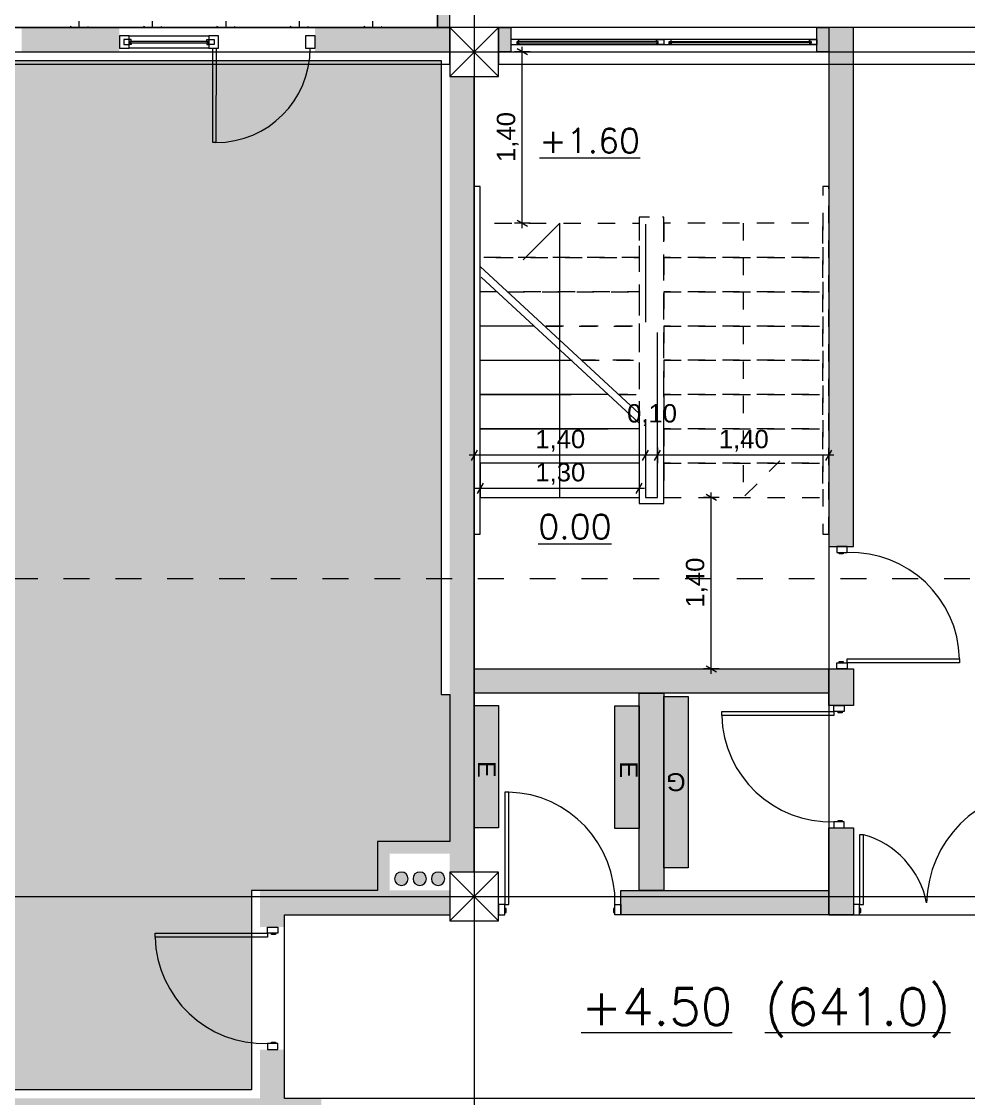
# Model space of a CAD drawing. Header units: metres. Extents: x 476297 to 476657, y 4620828 to 4621206.
# Drawn here: x 476414.76 to 476422.5, y 4621035.34 to 4621044.14 of the extents above; entities that cross this region are included whole.
import ezdxf

# ---------------------------------------------------------------- set-up
doc = ezdxf.new("R2010")
doc.units = ezdxf.units.M
doc.header["$MEASUREMENT"] = 0
doc.set_wipeout_variables(frame=1)
for name, pattern in [('AStair_dashed', [1.8, 0.8, -1]), ('Dashed', [0.423333, 0.211667, -0.211667]), ('Hidden Line', [0.3175, 0.211667, -0.105833]), ('Small Dashed', [0.282222, 0.141111, -0.141111]), ('Wipeout_Contour', [1, 0, -1])]:
    doc.linetypes.add(name, pattern=pattern)
for name, color, linetype in [('0_Pen_No__8', 7, 'Continuous'), ('2D Drafting - General_Pen_No__1', 7, 'Continuous'), ('2D Drafting - General_Pen_No__1_Pen_No__7', 7, 'Continuous'), ('2D Drafting - General_Pen_No__250_Pen_No__7', 7, 'Continuous'), ('2D Drafting - General_Pen_No__7', 7, 'Continuous'), ('2D Drafting - General_Pen_No__7_Pen_No__7', 7, 'Continuous'), ('a-iataki_Pen_No__1', 7, 'Continuous'), ('Doors_Pen_No__7', 7, 'Continuous'), ('Doors_Pen_No__7_Pen_No__7', 7, 'Continuous'), ('G-Anno-Nplt', 7, 'Continuous'), ('gegmebi_Pen_No__7', 7, 'Continuous'), ('kar-panjara_Pen_No__7_Pen_No__7', 7, 'Continuous'), ('New.', 7, 'Continuous'), ('New0_Pen_No__250', 7, 'Continuous'), ('New2D Drafting - General_Pen_No__250_Pen_No__7', 7, 'Continuous'), ('Newshenobebi', 7, 'Continuous'), ('shaxtebi da milebi_Pen_No__1_Pen_No__1', 7, 'Continuous'), ('shaxtebi da milebi_Pen_No__5_Pen_No__5', 7, 'Continuous'), ('zoma', 7, 'Continuous'), ('zoma_Pen_No__5', 7, 'Continuous')]:
    doc.layers.add(name, color=color, linetype=linetype)
doc.styles.add('GENERATED_STYLE_2', font='arial.ttf')
doc.dimstyles.new('GENERATED_STYLE__1', dxfattribs={"dimtxt": 0.2, "dimasz": 0.064421, "dimexe": 0.18, "dimexo": 0.003, "dimgap": 0.09, "dimtad": 1, "dimtih": 1, "dimtoh": 1, "dimzin": 0, "dimdsep": 46, "dimtxsty": 'GENERATED_STYLE_2', "dimblk": 'ARROWHEAD_2', "dimblk1": 'ARROWHEAD_2', "dimblk2": 'ARROWHEAD_2', "dimcen": 0.09, "dimclrd": 142, "dimclre": 142, "dimclrt": 142, "dimadec": 0, "dimazin": 0, "dimtfac": 1, "dimtdec": 4, "dimtmove": 0, "dimatfit": 3, "dimfxl": 1, "dimtolj": 1, "dimtzin": 0, "dimarcsym": 0})
doc.dimstyles.new('GENERATED_STYLE__7', dxfattribs={"dimtxt": 0.15, "dimasz": 0.064421, "dimexe": 0.18, "dimexo": 0.003, "dimgap": 0.09, "dimtad": 1, "dimzin": 0, "dimdsep": 46, "dimtxsty": 'GENERATED_STYLE_2', "dimblk": 'ARROWHEAD_2', "dimblk1": 'ARROWHEAD_2', "dimblk2": 'ARROWHEAD_2', "dimcen": 0.09, "dimclrd": 142, "dimclre": 142, "dimclrt": 142, "dimadec": 0, "dimazin": 0, "dimtfac": 1, "dimtdec": 4, "dimtmove": 0, "dimatfit": 3, "dimfxl": 1, "dimtolj": 1, "dimtzin": 0, "dimarcsym": 0})
doc.dimstyles.new('GENERATED_STYLE__8', dxfattribs={"dimtxt": 0.15, "dimasz": 0.064421, "dimexe": 0.18, "dimexo": 0.003, "dimgap": 0.09, "dimtad": 1, "dimtih": 1, "dimtoh": 1, "dimzin": 0, "dimdsep": 46, "dimtxsty": 'GENERATED_STYLE_2', "dimblk": 'ARROWHEAD_2', "dimblk1": 'ARROWHEAD_2', "dimblk2": 'ARROWHEAD_2', "dimcen": 0.09, "dimclrd": 142, "dimclre": 142, "dimclrt": 142, "dimadec": 0, "dimazin": 0, "dimtfac": 1, "dimtdec": 4, "dimtmove": 0, "dimatfit": 3, "dimfxl": 1, "dimtolj": 1, "dimtzin": 0, "dimarcsym": 0})
doc.dimstyles.new('GENERATED_STYLE__9', dxfattribs={"dimtxt": 0.5, "dimasz": 0.228, "dimexe": 0.18, "dimexo": 0.003, "dimgap": 0.09, "dimtad": 1, "dimzin": 0, "dimdsep": 46, "dimtxsty": 'GENERATED_STYLE_2', "dimblk": 'ARROWHEAD_2', "dimblk1": 'ARROWHEAD_2', "dimblk2": 'ARROWHEAD_2', "dimcen": 0.09, "dimclrd": 1, "dimclre": 1, "dimclrt": 1, "dimadec": 0, "dimazin": 0, "dimtfac": 1, "dimtdec": 4, "dimtmove": 0, "dimatfit": 3, "dimfxl": 1, "dimtolj": 1, "dimtzin": 0, "dimarcsym": 0})

# ---------------------------------------------------------------- blocks, each defined once
blk = doc.blocks.new('*D162', base_point=(476844.5271, 4621385.791))
at = {"layer": 'zoma', "color": 1, "linetype": 'Continuous', "lineweight": 0, "transparency": 16777216}
for p, q in [((476390.6558, 4621052.0777), (476390.6558, 4621052.2244)), ((476390.8058, 4621051.9911), (476390.5058, 4621052.1643)), ((476390.8808, 4621052.0777), (476390.4308, 4621052.0777)), ((476390.6557, 4621044.093), (476390.6558, 4621052.0777)), ((476390.5057, 4621044.1796), (476390.8057, 4621044.0064)), ((476390.8807, 4621044.093), (476390.4307, 4621044.093)), ((476390.6557, 4621043.9463), (476390.6557, 4621044.093))]:
    blk.add_line(p, q, dxfattribs=at)
at = {"layer": 'zoma', "color": 1, "lineweight": 0, "transparency": 16777216, "insert": (476390.5557, 4621047.2305), "char_height": 0.5, "attachment_point": 7, "rotation": 89.99949, "style": 'GENERATED_STYLE_2'}
blk.add_mtext('\\A1;{\\pql;\\fArial CYR|b0|i0|c204|p34;54.31}', dxfattribs=at)
blk = doc.blocks.new('ARROWHEAD_2')
at = {"color": 0, "linetype": 'Continuous', "lineweight": 0}
for p, q in [((-0.378, -0.655), (0.378, 0.655)), ((0, 0), (-1, 0))]:
    blk.add_line(p, q, dxfattribs=at)
blk = doc.blocks.new('*D197', base_point=(476844.5271, 4621385.791))
at = {"layer": 'zoma', "color": 142, "linetype": 'Continuous', "lineweight": 0, "transparency": 16777216}
for p, q in [((476411.7803, 4621061.9053), (476411.7313, 4621061.8205)), ((476411.7558, 4621061.7993), (476411.7558, 4621061.9265)), ((476411.7558, 4621061.8629), (476418.2558, 4621061.8629)), ((476418.2803, 4621061.9053), (476418.2313, 4621061.8205)), ((476418.2558, 4621061.7993), (476418.2558, 4621061.9265))]:
    blk.add_line(p, q, dxfattribs=at)
at = {"layer": 'zoma', "color": 142, "lineweight": 0, "transparency": 16777216, "char_height": 0.2, "attachment_point": 7, "style": 'GENERATED_STYLE_2'}
for s, insert in [('\\A1;{\\pql;\\fArial CYR|b0|i0|c204|p34;6,50}', (476414.7397, 4621061.9029)), ('\\A1;{\\pql;\\fArial CYR|b0|i0|c204|p34;0,40}', (476417.6992, 4621061.9029))]:
    blk.add_mtext(s, dxfattribs=dict(at, insert=insert))
blk = doc.blocks.new('*D198', base_point=(476844.5271, 4621385.791))
at = {"layer": 'zoma', "color": 142, "linetype": 'Continuous', "lineweight": 0, "transparency": 16777216}
for p, q in [((476418.2803, 4621061.9053), (476418.2313, 4621061.8205)), ((476418.2558, 4621061.7993), (476418.2558, 4621061.9265)), ((476418.2558, 4621061.8629), (476418.6558, 4621061.8629)), ((476418.6803, 4621061.9053), (476418.6313, 4621061.8205)), ((476418.6558, 4621061.7993), (476418.6558, 4621061.9265))]:
    blk.add_line(p, q, dxfattribs=at)
blk = doc.blocks.new('*D199', base_point=(476844.5271, 4621385.791))
at = {"layer": 'zoma', "color": 142, "linetype": 'Continuous', "lineweight": 0, "transparency": 16777216}
for p, q in [((476418.6803, 4621061.9053), (476418.6313, 4621061.8205)), ((476418.6558, 4621061.7993), (476418.6558, 4621061.9265)), ((476418.6558, 4621061.8629), (476425.1558, 4621061.8629)), ((476425.1803, 4621061.9053), (476425.1313, 4621061.8205)), ((476425.1558, 4621061.7993), (476425.1558, 4621061.9265))]:
    blk.add_line(p, q, dxfattribs=at)
at = {"layer": 'zoma', "color": 142, "lineweight": 0, "transparency": 16777216, "char_height": 0.2, "attachment_point": 7, "style": 'GENERATED_STYLE_2'}
for s, insert in [('\\A1;{\\pql;\\fArial CYR|b0|i0|c204|p34;6,50}', (476421.6397, 4621061.9029)), ('\\A1;{\\pql;\\fArial CYR|b0|i0|c204|p34;0,40}', (476424.5992, 4621061.9029))]:
    blk.add_mtext(s, dxfattribs=dict(at, insert=insert))
blk = doc.blocks.new('*D846', base_point=(476844.5271, 4621385.791))
at = {"layer": 'zoma', "color": 142, "linetype": 'Continuous', "lineweight": 0, "transparency": 16777216}
for p, q in [((476420.4577, 4621040.2528), (476420.3306, 4621040.2528)), ((476420.4365, 4621040.2283), (476420.3518, 4621040.2772)), ((476420.3942, 4621040.2528), (476420.3942, 4621040.2942)), ((476420.3942, 4621038.8528), (476420.3942, 4621040.2528)), ((476420.4577, 4621038.8528), (476420.3306, 4621038.8528)), ((476420.3518, 4621038.8772), (476420.4365, 4621038.8283)), ((476420.3942, 4621038.8113), (476420.3942, 4621038.8528))]:
    blk.add_line(p, q, dxfattribs=at)
at = {"layer": 'zoma', "color": 142, "lineweight": 0, "transparency": 16777216, "insert": (476420.3642, 4621039.3532), "char_height": 0.15, "attachment_point": 7, "rotation": 90, "style": 'GENERATED_STYLE_2'}
blk.add_mtext('\\A1;{\\pql;\\fArial CYR|b0|i0|c204|p34;1,40}', dxfattribs=at)
blk = doc.blocks.new('*D847', base_point=(476844.5271, 4621385.791))
at = {"layer": 'zoma', "color": 142, "linetype": 'Continuous', "lineweight": 0, "transparency": 16777216}
for p, q in [((476418.8913, 4621043.8681), (476418.8065, 4621043.9171)), ((476418.8489, 4621043.8926), (476418.8489, 4621043.9341)), ((476418.9125, 4621043.8926), (476418.7853, 4621043.8926)), ((476418.8489, 4621042.4928), (476418.8489, 4621043.8926)), ((476418.8065, 4621042.5172), (476418.8913, 4621042.4683)), ((476418.9125, 4621042.4928), (476418.7853, 4621042.4928)), ((476418.8489, 4621042.4513), (476418.8489, 4621042.4928))]:
    blk.add_line(p, q, dxfattribs=at)
at = {"layer": 'zoma', "color": 142, "lineweight": 0, "transparency": 16777216, "insert": (476418.8189, 4621042.9932), "char_height": 0.15, "attachment_point": 7, "rotation": 90, "style": 'GENERATED_STYLE_2'}
blk.add_mtext('\\A1;{\\pql;\\fArial CYR|b0|i0|c204|p34;1,40}', dxfattribs=at)
blk = doc.blocks.new('*D848', base_point=(476844.5271, 4621385.791))
at = {"layer": 'zoma', "color": 142, "linetype": 'Continuous', "lineweight": 0, "transparency": 16777216}
for p, q in [((476418.5058, 4621040.3895), (476418.5058, 4621040.2624)), ((476419.8058, 4621040.3895), (476419.8058, 4621040.2624)), ((476418.5058, 4621040.3259), (476418.4644, 4621040.3259)), ((476418.5303, 4621040.3683), (476418.4814, 4621040.2836)), ((476419.8058, 4621040.3259), (476418.5058, 4621040.3259)), ((476419.7814, 4621040.2836), (476419.8303, 4621040.3683)), ((476419.8473, 4621040.3259), (476419.8058, 4621040.3259))]:
    blk.add_line(p, q, dxfattribs=at)
at = {"layer": 'zoma', "color": 142, "lineweight": 0, "transparency": 16777216, "insert": (476418.9563, 4621040.3559), "char_height": 0.15, "attachment_point": 7, "style": 'GENERATED_STYLE_2'}
blk.add_mtext('\\A1;{\\pql;\\fArial CYR|b0|i0|c204|p34;1,30}', dxfattribs=at)
blk = doc.blocks.new('*D858', base_point=(476844.5271, 4621385.791))
at = {"layer": 'zoma', "color": 142, "linetype": 'Continuous', "lineweight": 0, "transparency": 16777216}
for p, q in [((476419.9554, 4621040.6606), (476419.9554, 4621040.5335)), ((476421.3554, 4621040.6606), (476421.3554, 4621040.5335)), ((476419.9309, 4621040.5546), (476419.9799, 4621040.6394)), ((476421.3554, 4621040.597), (476419.9554, 4621040.597)), ((476421.3309, 4621040.5546), (476421.3799, 4621040.6394)), ((476421.3968, 4621040.597), (476421.3554, 4621040.597))]:
    blk.add_line(p, q, dxfattribs=at)
at = {"layer": 'zoma', "color": 142, "lineweight": 0, "transparency": 16777216, "insert": (476420.4559, 4621040.627), "char_height": 0.15, "attachment_point": 7, "style": 'GENERATED_STYLE_2'}
blk.add_mtext('\\A1;{\\pql;\\fArial CYR|b0|i0|c204|p34;1,40}', dxfattribs=at)
blk = doc.blocks.new('*D859', base_point=(476844.5271, 4621385.791))
at = {"layer": 'zoma', "color": 142, "linetype": 'Continuous', "lineweight": 0, "transparency": 16777216}
for p, q in [((476419.8554, 4621040.6606), (476419.8554, 4621040.5335)), ((476419.9554, 4621040.6606), (476419.9554, 4621040.5335)), ((476419.8309, 4621040.5546), (476419.8799, 4621040.6394)), ((476419.9554, 4621040.597), (476419.8554, 4621040.597)), ((476419.9309, 4621040.5546), (476419.9799, 4621040.6394))]:
    blk.add_line(p, q, dxfattribs=at)
blk = doc.blocks.new('*D860', base_point=(476844.5271, 4621385.791))
at = {"layer": 'zoma', "color": 142, "linetype": 'Continuous', "lineweight": 0, "transparency": 16777216}
for p, q in [((476418.4554, 4621040.6606), (476418.4554, 4621040.5335)), ((476419.8554, 4621040.6606), (476419.8554, 4621040.5335)), ((476418.4554, 4621040.597), (476418.4139, 4621040.597)), ((476418.4799, 4621040.6394), (476418.4309, 4621040.5546)), ((476419.8554, 4621040.597), (476418.4554, 4621040.597)), ((476419.8309, 4621040.5546), (476419.8799, 4621040.6394))]:
    blk.add_line(p, q, dxfattribs=at)
at = {"layer": 'zoma', "color": 142, "lineweight": 0, "transparency": 16777216, "char_height": 0.15, "attachment_point": 7, "style": 'GENERATED_STYLE_2'}
for s, insert in [('\\A1;{\\pql;\\fArial CYR|b0|i0|c204|p34;0,10}', (476419.7059, 4621040.837)), ('\\A1;{\\pql;\\fArial CYR|b0|i0|c204|p34;1,40}', (476418.9559, 4621040.627))]:
    blk.add_mtext(s, dxfattribs=dict(at, insert=insert))
blk = doc.blocks.new('*D864', base_point=(476844.5271, 4621385.791))
at = {"layer": 'zoma', "color": 142, "linetype": 'Continuous', "lineweight": 0, "transparency": 16777216}
for p, q in [((476419.9554, 4621078.3956), (476419.9554, 4621078.2685)), ((476421.3554, 4621078.3956), (476421.3554, 4621078.2685)), ((476419.9309, 4621078.2897), (476419.9799, 4621078.3744)), ((476421.3554, 4621078.332), (476419.9554, 4621078.332)), ((476421.3309, 4621078.2897), (476421.3799, 4621078.3744)), ((476421.3968, 4621078.332), (476421.3554, 4621078.332))]:
    blk.add_line(p, q, dxfattribs=at)
at = {"layer": 'zoma', "color": 142, "lineweight": 0, "transparency": 16777216, "insert": (476420.4559, 4621078.362), "char_height": 0.15, "attachment_point": 7, "style": 'GENERATED_STYLE_2'}
blk.add_mtext('\\A1;{\\pql;\\fArial CYR|b0|i0|c204|p34;1,40}', dxfattribs=at)
blk = doc.blocks.new('*D865', base_point=(476844.5271, 4621385.791))
at = {"layer": 'zoma', "color": 142, "linetype": 'Continuous', "lineweight": 0, "transparency": 16777216}
for p, q in [((476419.8554, 4621078.3956), (476419.8554, 4621078.2685)), ((476419.9554, 4621078.3956), (476419.9554, 4621078.2685)), ((476419.8309, 4621078.2897), (476419.8799, 4621078.3744)), ((476419.9554, 4621078.332), (476419.8554, 4621078.332)), ((476419.9309, 4621078.2897), (476419.9799, 4621078.3744))]:
    blk.add_line(p, q, dxfattribs=at)
blk = doc.blocks.new('*D866', base_point=(476844.5271, 4621385.791))
at = {"layer": 'zoma', "color": 142, "linetype": 'Continuous', "lineweight": 0, "transparency": 16777216}
for p, q in [((476418.4554, 4621078.3956), (476418.4554, 4621078.2685)), ((476419.8554, 4621078.3956), (476419.8554, 4621078.2685)), ((476418.4554, 4621078.332), (476418.4139, 4621078.332)), ((476418.4799, 4621078.3744), (476418.4309, 4621078.2897)), ((476419.8554, 4621078.332), (476418.4554, 4621078.332)), ((476419.8309, 4621078.2897), (476419.8799, 4621078.3744))]:
    blk.add_line(p, q, dxfattribs=at)
at = {"layer": 'zoma', "color": 142, "lineweight": 0, "transparency": 16777216, "char_height": 0.15, "attachment_point": 7, "style": 'GENERATED_STYLE_2'}
for s, insert in [('\\A1;{\\pql;\\fArial CYR|b0|i0|c204|p34;0,10}', (476419.7059, 4621078.572)), ('\\A1;{\\pql;\\fArial CYR|b0|i0|c204|p34;1,40}', (476418.9559, 4621078.362))]:
    blk.add_mtext(s, dxfattribs=dict(at, insert=insert))
blk = doc.blocks.new('*D870', base_point=(476844.5271, 4621385.791))
at = {"layer": 'zoma', "color": 142, "linetype": 'Continuous', "lineweight": 0, "transparency": 16777216}
for p, q in [((476419.9309, 4621116.0176), (476419.9799, 4621116.1024)), ((476419.9554, 4621116.1236), (476419.9554, 4621115.9964)), ((476421.3554, 4621116.06), (476419.9554, 4621116.06)), ((476421.3309, 4621116.0176), (476421.3799, 4621116.1024)), ((476421.3554, 4621116.1236), (476421.3554, 4621115.9964)), ((476421.3968, 4621116.06), (476421.3554, 4621116.06))]:
    blk.add_line(p, q, dxfattribs=at)
at = {"layer": 'zoma', "color": 142, "lineweight": 0, "transparency": 16777216, "insert": (476420.4559, 4621116.09), "char_height": 0.15, "attachment_point": 7, "style": 'GENERATED_STYLE_2'}
blk.add_mtext('\\A1;{\\pql;\\fArial CYR|b0|i0|c204|p34;1,40}', dxfattribs=at)
blk = doc.blocks.new('*D871', base_point=(476844.5271, 4621385.791))
at = {"layer": 'zoma', "color": 142, "linetype": 'Continuous', "lineweight": 0, "transparency": 16777216}
for p, q in [((476419.8309, 4621116.0176), (476419.8799, 4621116.1024)), ((476419.8554, 4621116.1236), (476419.8554, 4621115.9964)), ((476419.9554, 4621116.06), (476419.8554, 4621116.06)), ((476419.9309, 4621116.0176), (476419.9799, 4621116.1024)), ((476419.9554, 4621116.1236), (476419.9554, 4621115.9964))]:
    blk.add_line(p, q, dxfattribs=at)
blk = doc.blocks.new('*D872', base_point=(476844.5271, 4621385.791))
at = {"layer": 'zoma', "color": 142, "linetype": 'Continuous', "lineweight": 0, "transparency": 16777216}
for p, q in [((476418.4554, 4621116.06), (476418.4139, 4621116.06)), ((476418.4799, 4621116.1024), (476418.4309, 4621116.0176)), ((476418.4554, 4621116.1236), (476418.4554, 4621115.9964)), ((476419.8554, 4621116.06), (476418.4554, 4621116.06)), ((476419.8309, 4621116.0176), (476419.8799, 4621116.1024)), ((476419.8554, 4621116.1236), (476419.8554, 4621115.9964))]:
    blk.add_line(p, q, dxfattribs=at)
at = {"layer": 'zoma', "color": 142, "lineweight": 0, "transparency": 16777216, "char_height": 0.15, "attachment_point": 7, "style": 'GENERATED_STYLE_2'}
for s, insert in [('\\A1;{\\pql;\\fArial CYR|b0|i0|c204|p34;0,10}', (476419.7059, 4621116.3)), ('\\A1;{\\pql;\\fArial CYR|b0|i0|c204|p34;1,40}', (476418.9559, 4621116.09))]:
    blk.add_mtext(s, dxfattribs=dict(at, insert=insert))

msp = doc.modelspace()

# ---------------------------------------------------------------- hatches: boundary and pattern name
at = {"layer": '0_Pen_No__8', "linetype": 'Continuous', "lineweight": 0}
for points in [[(476418.4558, 4621038.5528), (476418.6558, 4621038.5528), (476418.6558, 4621037.5529), (476418.4558, 4621037.5529)], [(476419.6059, 4621038.5489), (476419.8059, 4621038.5489), (476419.8059, 4621037.549), (476419.6059, 4621037.549)], [(476420.0059, 4621038.6274), (476420.2059, 4621038.6274), (476420.2059, 4621037.2274), (476420.0059, 4621037.2274)]]:
    msp.add_hatch(color=251, dxfattribs=at).paths.add_polyline_path(points)
at = {"layer": '2D Drafting - General_Pen_No__250_Pen_No__7', "linetype": 'Continuous', "lineweight": 0}
for points in [[(476415.5559, 4621043.8926), (476414.7556, 4621043.8926), (476414.7556, 4621044.0926), (476415.5559, 4621044.0926)], [(476418.2558, 4621043.8926), (476417.1557, 4621043.8926), (476417.1557, 4621044.0926), (476418.2558, 4621044.0926)], [(476418.7558, 4621044.0926), (476418.7558, 4621043.8926), (476418.6558, 4621043.8926), (476418.6558, 4621044.0926)], [(476421.3558, 4621044.0926), (476421.3558, 4621043.8926), (476421.2558, 4621043.8926), (476421.2558, 4621044.0926)], [(476421.3559, 4621044.0926), (476421.3559, 4621039.8528), (476421.5559, 4621039.8528), (476421.5559, 4621044.0926)], [(476418.4558, 4621043.6926), (476418.4558, 4621037.1926), (476418.2558, 4621037.1926), (476418.2558, 4621043.6926)], [(476421.5559, 4621038.8528), (476421.5559, 4621038.5528), (476421.3559, 4621038.5528), (476421.3559, 4621038.8528)], [(476420.0059, 4621038.6528), (476420.0059, 4621037.0426), (476419.8059, 4621037.0426), (476419.8059, 4621038.6528)], [(476421.3559, 4621037.5528), (476421.5559, 4621037.5528), (476421.5559, 4621036.8426), (476421.3559, 4621036.8426)], [(476417.7658, 4621037.0426), (476417.6656, 4621037.0426), (476417.6656, 4621037.4426), (476418.2558, 4621037.4426), (476418.2558, 4621037.3426), (476417.7658, 4621037.3426)], [(476416.7055, 4621036.8426), (476416.7055, 4621037.0426), (476418.2558, 4621037.0426), (476418.2558, 4621036.8426)], [(476416.7056, 4621036.8426), (476416.7056, 4621036.7426), (476416.9056, 4621036.7426), (476416.9056, 4621036.8426)], [(476416.7056, 4621035.7426), (476416.7056, 4621035.3426), (476416.9056, 4621035.3426), (476416.9056, 4621035.7426)], [(476411.6558, 4621035.1426), (476417.2062, 4621035.1426), (476417.2062, 4621035.3426), (476411.6558, 4621035.3426)]]:
    msp.add_hatch(color=7, dxfattribs=at).paths.add_polyline_path(points)
at = {"layer": 'G-Anno-Nplt', "linetype": 'Continuous', "lineweight": 0}
for color, points in [(167, [(476411.7258, 4621035.8528), (476411.7258, 4621036.7226), (476411.8258, 4621036.7226), (476411.8258, 4621037.2626), (476411.7258, 4621037.2626), (476411.7258, 4621043.6226), (476411.8258, 4621043.6226), (476411.8258, 4621043.8226), (476418.1858, 4621043.8226), (476418.1858, 4621038.6426), (476418.2558, 4621038.6426), (476418.2558, 4621037.4426), (476417.6656, 4621037.4426), (476417.6656, 4621037.0426), (476416.6356, 4621037.0426), (476416.6356, 4621035.4126), (476412.1258, 4621035.4126), (476412.1258, 4621035.8528)]), (7, [(476421.3559, 4621038.6528), (476418.4559, 4621038.6528), (476418.4559, 4621038.8528), (476421.3559, 4621038.8528)]), (7, [(476421.3559, 4621036.8426), (476419.6558, 4621036.8426), (476419.6558, 4621037.0426), (476421.3559, 4621037.0426)])]:
    msp.add_hatch(color=color, dxfattribs=at).paths.add_polyline_path(points)
at = {"layer": 'New2D Drafting - General_Pen_No__250_Pen_No__7', "linetype": 'Continuous', "lineweight": 0}
h = msp.add_hatch(dxfattribs=at)
h.set_pattern_fill('GRASS', color=112, style=0, pattern_type=2)
h.set_pattern_definition([(90, (476844.52715, 4621385.79104), (-0.6, 0), [0.08660254, -0.25980762]), (90, (476844.82715, 4621385.96425), (-0.6, 0), [0.08660254, -0.25980762]), (30, (476844.52715, 4621385.79104), (-0.3, 0.51961524), [0.08660254, -0.25980762]), (30, (476844.52715, 4621386.13745), (-0.3, 0.51961524), [0.08660254, -0.25980762]), (150, (476844.52715, 4621385.79104), (0.3, 0.51961524), [0.08660254, -0.25980762]), (150, (476844.52715, 4621386.13745), (0.3, 0.51961524), [0.08660254, -0.25980762])])
h.paths.add_polyline_path([(476411.6058, 4621044.0926), (476418.1558, 4621044.0926), (476418.1558, 4621046.6926), (476411.6058, 4621046.6926)])
msp.add_hatch(color=7, dxfattribs=at).paths.add_polyline_path([(476418.1558, 4621044.0926), (476418.2558, 4621044.0926), (476418.2558, 4621046.6926), (476418.1558, 4621046.6926)])
at = {"layer": 'shaxtebi da milebi_Pen_No__1_Pen_No__1', "linetype": 'Continuous', "lineweight": 0}
msp.add_hatch(color=1, dxfattribs=at).paths.add_polyline_path([(476418.1058, 4621037.1376, -1), (476418.2158, 4621037.1376, -1)])
at = {"layer": 'shaxtebi da milebi_Pen_No__5_Pen_No__5', "linetype": 'Continuous', "lineweight": 0}
for color, points in [(251, [(476417.8058, 4621037.1376, 1), (476417.9158, 4621037.1376, 1)]), (5, [(476418.0108, 4621037.1926, 1), (476418.0108, 4621037.0826, 1)])]:
    msp.add_hatch(color=color, dxfattribs=at).paths.add_polyline_path(points)

# ---------------------------------------------------------------- linework, layer by layer
at = {"layer": '0_Pen_No__8', "color": 7, "linetype": 'Continuous', "lineweight": 0, "flags": 128}
for points in [[(476418.4558, 4621038.5528), (476418.6558, 4621038.5528), (476418.6558, 4621037.5529), (476418.4558, 4621037.5529)], [(476419.6059, 4621038.5489), (476419.8059, 4621038.5489), (476419.8059, 4621037.549), (476419.6059, 4621037.549)], [(476420.0059, 4621038.6274), (476420.2059, 4621038.6274), (476420.2059, 4621037.2274), (476420.0059, 4621037.2274)]]:
    msp.add_lwpolyline(points, close=True, dxfattribs=at)
at = {"layer": '2D Drafting - General_Pen_No__1', "color": 7, "linetype": 'Continuous', "lineweight": 0}
for p, q in [((476418.6558, 4621043.6926), (476418.2558, 4621044.0926)), ((476418.2558, 4621043.6926), (476418.6558, 4621044.0926)), ((476418.6558, 4621036.7926), (476418.2558, 4621037.1926)), ((476418.2558, 4621036.7926), (476418.6558, 4621037.1926))]:
    msp.add_line(p, q, dxfattribs=at)
at = {"layer": '2D Drafting - General_Pen_No__1', "color": 7, "linetype": 'Continuous', "lineweight": 0, "flags": 128}
for points in [[(476411.7558, 4621043.7926), (476418.2558, 4621043.7926), (476418.2558, 4621044.0926), (476411.7558, 4621044.0926)], [(476418.2558, 4621043.6926), (476418.6558, 4621043.6926), (476418.6558, 4621044.0926), (476418.2558, 4621044.0926)], [(476418.6558, 4621043.7926), (476425.1558, 4621043.7926), (476425.1558, 4621044.0926), (476418.6558, 4621044.0926)], [(476418.2558, 4621036.7926), (476418.6558, 4621036.7926), (476418.6558, 4621037.1926), (476418.2558, 4621037.1926)]]:
    msp.add_lwpolyline(points, close=True, dxfattribs=at)
msp.add_lwpolyline([(476418.9458, 4621041.6528), (476418.5058, 4621041.6528)], dxfattribs=at)
at = {"layer": '2D Drafting - General_Pen_No__1_Pen_No__7', "color": 7, "linetype": 'Continuous', "lineweight": 0}
for centre, start, end in [((476421.5304, 4621038.9105), 1.60381, 91.60381), ((476421.3719, 4621038.4951), 181.60381, 271.60381), ((476418.7136, 4621036.9523), 358.39619, 88.39619), ((476416.7404, 4621036.6849), 181.60381, 271.60381)]:
    msp.add_arc(centre, 0.8932, start, end, dxfattribs=at)
at = {"layer": '2D Drafting - General_Pen_No__250_Pen_No__7', "color": 7, "linetype": 'Continuous', "lineweight": 0, "flags": 128}
for points in [[(476418.7558, 4621044.0926), (476418.7558, 4621043.8926), (476418.6558, 4621043.8926), (476418.6558, 4621044.0926)], [(476421.3558, 4621044.0926), (476421.3558, 4621043.8926), (476421.2558, 4621043.8926), (476421.2558, 4621044.0926)], [(476421.3559, 4621044.0926), (476421.3559, 4621039.8528), (476421.5559, 4621039.8528), (476421.5559, 4621044.0926)], [(476421.5559, 4621038.8528), (476421.5559, 4621038.5528), (476421.3559, 4621038.5528), (476421.3559, 4621038.8528)], [(476420.0059, 4621038.6528), (476420.0059, 4621037.0426), (476419.8059, 4621037.0426), (476419.8059, 4621038.6528)], [(476421.3559, 4621037.5528), (476421.5559, 4621037.5528), (476421.5559, 4621036.8426), (476421.3559, 4621036.8426)]]:
    msp.add_lwpolyline(points, close=True, dxfattribs=at)
at = {"layer": '2D Drafting - General_Pen_No__7', "color": 7, "linetype": 'Continuous', "lineweight": 0, "flags": 128}
for points in [[(476418.5058, 4621042.1391), (476419.8058, 4621040.9391)], [(476418.5119, 4621042.0534), (476419.8058, 4621040.8589)]]:
    msp.add_lwpolyline(points, dxfattribs=at)
at = {"layer": '2D Drafting - General_Pen_No__7_Pen_No__7', "color": 7, "linetype": 'Continuous', "lineweight": 0, "flags": 128}
msp.add_lwpolyline([(476415.6357, 4621044.0224), (476416.2857, 4621044.0224), (476416.2857, 4621043.9225), (476415.6357, 4621043.9225)], close=True, dxfattribs=at)
at = {"layer": '2D Drafting - General_Pen_No__7_Pen_No__7', "color": 7, "linetype": 'Continuous', "lineweight": 0}
msp.add_arc((476416.3454, 4621043.9225), 0.7703, 269.99747, 359.99429, dxfattribs=at)
at = {"layer": 'Doors_Pen_No__7', "color": 7, "linetype": 'Continuous', "lineweight": 0, "flags": 128}
for points in [[(476421.6059, 4621036.9273), (476421.6393, 4621036.9272), (476421.6393, 4621037.4972), (476421.6059, 4621037.4972)], [(476421.5559, 4621036.8426), (476421.6059, 4621036.8426), (476421.6059, 4621036.9273), (476421.5559, 4621036.9273)], [(476421.6059, 4621036.8606), (476421.6174, 4621036.8606), (476421.6174, 4621036.8939), (476421.6059, 4621036.8939)]]:
    msp.add_lwpolyline(points, close=True, dxfattribs=at)
at = {"layer": 'Doors_Pen_No__7', "color": 7, "linetype": 'Continuous', "lineweight": 0}
msp.add_arc((476421.4429, 4621036.7983), 0.7259, 11.39039, 74.30774, dxfattribs=at)
at = {"layer": 'Doors_Pen_No__7_Pen_No__7', "color": 7, "linetype": 'Continuous', "lineweight": 0, "flags": 128}
for points in [[(476416.3187, 4621043.9225), (476416.3454, 4621043.9225), (476416.3453, 4621043.1521), (476416.3187, 4621043.1521)], [(476421.4207, 4621039.8528), (476421.4207, 4621039.8034), (476421.5054, 4621039.8034), (476421.5054, 4621039.8528)], [(476421.4387, 4621039.7923), (476421.4387, 4621039.8034), (476421.472, 4621039.8034), (476421.472, 4621039.7923)], [(476421.4207, 4621038.8528), (476421.4207, 4621038.9022), (476421.5054, 4621038.9022), (476421.5054, 4621038.8528)], [(476421.4387, 4621038.9022), (476421.4387, 4621038.9133), (476421.472, 4621038.9133), (476421.472, 4621038.9022)], [(476421.5054, 4621038.9022), (476421.5054, 4621038.9355), (476422.4232, 4621038.9355), (476422.4232, 4621038.9022)], [(476421.4816, 4621038.5528), (476421.4816, 4621038.5034), (476421.3969, 4621038.5034), (476421.3969, 4621038.5528)], [(476421.3969, 4621038.5034), (476421.3969, 4621038.4701), (476420.479, 4621038.4701), (476420.479, 4621038.5034)], [(476421.4636, 4621038.5034), (476421.4636, 4621038.4923), (476421.4302, 4621038.4923), (476421.4302, 4621038.5034)], [(476418.7052, 4621036.9273), (476418.7386, 4621036.9273), (476418.7386, 4621037.8452), (476418.7052, 4621037.8452)], [(476421.4816, 4621037.5528), (476421.4816, 4621037.6022), (476421.3969, 4621037.6022), (476421.3969, 4621037.5528)], [(476421.4636, 4621037.6133), (476421.4636, 4621037.6022), (476421.4302, 4621037.6022), (476421.4302, 4621037.6133)], [(476418.6558, 4621036.8426), (476418.7052, 4621036.8426), (476418.7052, 4621036.9273), (476418.6558, 4621036.9273)], [(476418.7052, 4621036.8606), (476418.7163, 4621036.8606), (476418.7163, 4621036.8939), (476418.7052, 4621036.8939)], [(476419.5953, 4621036.8606), (476419.6064, 4621036.8606), (476419.6064, 4621036.8939), (476419.5953, 4621036.8939)], [(476419.6558, 4621036.8426), (476419.6064, 4621036.8426), (476419.6064, 4621036.9273), (476419.6558, 4621036.9273)], [(476416.7654, 4621036.6932), (476416.7654, 4621036.6599), (476415.8475, 4621036.6599), (476415.8475, 4621036.6932)], [(476416.85, 4621036.7426), (476416.85, 4621036.6932), (476416.7654, 4621036.6932), (476416.7654, 4621036.7426)], [(476416.832, 4621036.6932), (476416.832, 4621036.6821), (476416.7987, 4621036.6821), (476416.7987, 4621036.6932)], [(476416.85, 4621035.7426), (476416.85, 4621035.792), (476416.7654, 4621035.792), (476416.7654, 4621035.7426)], [(476416.832, 4621035.8031), (476416.832, 4621035.792), (476416.7987, 4621035.792), (476416.7987, 4621035.8031)]]:
    msp.add_lwpolyline(points, close=True, dxfattribs=at)
at = {"layer": 'G-Anno-Nplt', "color": 7, "linetype": 'Continuous', "lineweight": 0, "flags": 128}
for points in [[(476411.7258, 4621035.8528), (476411.7258, 4621036.7226), (476411.8258, 4621036.7226), (476411.8258, 4621037.2626), (476411.7258, 4621037.2626), (476411.7258, 4621043.6226), (476411.8258, 4621043.6226), (476411.8258, 4621043.8226), (476418.1858, 4621043.8226), (476418.1858, 4621038.6426), (476418.2558, 4621038.6426), (476418.2558, 4621037.4426), (476417.6656, 4621037.4426), (476417.6656, 4621037.0426), (476416.6356, 4621037.0426), (476416.6356, 4621035.4126), (476412.1258, 4621035.4126), (476412.1258, 4621035.8528)], [(476421.3559, 4621038.6528), (476418.4559, 4621038.6528), (476418.4559, 4621038.8528), (476421.3559, 4621038.8528)], [(476421.3559, 4621036.8426), (476419.6558, 4621036.8426), (476419.6558, 4621037.0426), (476421.3559, 4621037.0426)]]:
    msp.add_lwpolyline(points, close=True, dxfattribs=at)
at = {"layer": 'G-Anno-Nplt', "color": 7, "linetype": 'Continuous', "lineweight": 0}
msp.add_arc((476423.1009, 4621036.919), 0.9466, 91.72958, 178.6266, dxfattribs=at)
at = {"layer": 'gegmebi_Pen_No__7', "color": 251, "linetype": 'AStair_dashed', "lineweight": 0, "flags": 128}
for points in [[(476418.5058, 4621042.1391), (476418.5058, 4621042.7928), (476418.4558, 4621042.7928), (476418.4558, 4621042.1853)], [(476419.9558, 4621040.8007), (476419.9558, 4621042.4928), (476419.8558, 4621042.4928), (476419.8558, 4621040.893)]]:
    msp.add_lwpolyline(points, dxfattribs=at)
at = {"layer": 'gegmebi_Pen_No__7', "color": 251, "linetype": 'Small Dashed', "lineweight": 0, "flags": 128}
for points in [[(476421.3558, 4621039.9528), (476421.3558, 4621042.7928), (476421.3058, 4621042.7928), (476421.3058, 4621039.9528)], [(476419.8058, 4621042.4928), (476419.8058, 4621042.2128), (476418.5058, 4621042.2128), (476418.5058, 4621042.4928)], [(476420.0058, 4621042.4928), (476420.0058, 4621042.2128), (476421.3058, 4621042.2128), (476421.3058, 4621042.4928)], [(476420.0058, 4621042.2128), (476420.0058, 4621041.9328), (476421.3058, 4621041.9328), (476421.3058, 4621042.2128)], [(476420.0058, 4621041.9328), (476420.0058, 4621041.6528), (476421.3058, 4621041.6528), (476421.3058, 4621041.9328)], [(476420.0058, 4621041.6528), (476420.0058, 4621041.3728), (476421.3058, 4621041.3728), (476421.3058, 4621041.6528)], [(476420.0058, 4621041.3728), (476420.0058, 4621041.0928), (476421.3058, 4621041.0928), (476421.3058, 4621041.3728)], [(476420.0058, 4621041.0928), (476420.0058, 4621040.8128), (476421.3058, 4621040.8128), (476421.3058, 4621041.0928)], [(476420.0058, 4621040.8128), (476420.0058, 4621040.5328), (476421.3058, 4621040.5328), (476421.3058, 4621040.8128)], [(476420.0058, 4621040.5328), (476420.0058, 4621040.2528), (476421.3058, 4621040.2528), (476421.3058, 4621040.5328)]]:
    msp.add_lwpolyline(points, close=True, dxfattribs=at)
at = {"layer": 'gegmebi_Pen_No__7', "color": 251, "linetype": 'Hidden Line', "lineweight": 0, "flags": 128}
msp.add_lwpolyline([(476420.0058, 4621040.7545), (476420.0058, 4621042.5428), (476419.8058, 4621042.5428), (476419.8058, 4621040.9391)], dxfattribs=at)
at = {"layer": 'gegmebi_Pen_No__7', "color": 7, "linetype": 'Continuous', "lineweight": 0, "flags": 128}
for points in [[(476419.1558, 4621040.2528), (476419.1558, 4621042.4928), (476418.8558, 4621042.1928)], [(476418.4558, 4621042.1853), (476418.4558, 4621039.9528), (476418.5058, 4621039.9528), (476418.5058, 4621041.7668), (476418.5058, 4621042.1391)], [(476418.6425, 4621041.9328), (476418.5058, 4621041.9328), (476418.5058, 4621042.0589)], [(476419.5525, 4621041.0928), (476418.5058, 4621041.0928), (476418.5058, 4621041.3728), (476419.2558, 4621041.3728)], [(476419.8058, 4621040.8128), (476418.5058, 4621040.8128), (476418.5058, 4621041.0928), (476419.2492, 4621041.0928)], [(476419.8058, 4621040.9391), (476419.8058, 4621040.2028), (476420.0058, 4621040.2028), (476420.0058, 4621040.7545)], [(476419.8558, 4621040.893), (476419.8558, 4621040.2528), (476419.9558, 4621040.2528), (476419.9558, 4621040.8007)], [(476419.8058, 4621040.5789), (476419.8058, 4621040.5328), (476418.5058, 4621040.5328), (476418.5058, 4621040.8128), (476419.5525, 4621040.8128)], [(476419.8058, 4621040.5328), (476418.5058, 4621040.5328), (476418.5058, 4621040.2528), (476419.8058, 4621040.2528)]]:
    msp.add_lwpolyline(points, dxfattribs=at)
at = {"layer": 'gegmebi_Pen_No__7', "color": 251, "linetype": 'Small Dashed', "lineweight": 0, "flags": 128}
for points in [[(476420.6558, 4621042.4928), (476420.6558, 4621040.2528), (476420.9558, 4621040.5528)], [(476418.5058, 4621042.0589), (476418.5058, 4621042.2128), (476419.8058, 4621042.2128), (476419.8058, 4621041.9328), (476418.7294, 4621041.9328)], [(476418.7294, 4621041.9328), (476419.8058, 4621041.9328), (476419.8058, 4621041.6528), (476419.0327, 4621041.6528)], [(476419.0327, 4621041.6528), (476419.8058, 4621041.6528), (476419.8058, 4621041.3728), (476419.336, 4621041.3728)], [(476419.336, 4621041.3728), (476419.8058, 4621041.3728), (476419.8058, 4621041.0928), (476419.6394, 4621041.0928)], [(476419.6394, 4621041.0928), (476419.8058, 4621041.0928), (476419.8058, 4621040.9391)]]:
    msp.add_lwpolyline(points, dxfattribs=at)
at = {"layer": 'kar-panjara_Pen_No__7_Pen_No__7', "color": 7, "linetype": 'Continuous', "lineweight": 0, "flags": 128}
for points in [[(476415.6357, 4621044.0224), (476415.5557, 4621044.0224), (476415.5557, 4621043.9224), (476415.6357, 4621043.9224)], [(476416.3657, 4621044.0225), (476416.2857, 4621044.0225), (476416.2857, 4621043.9225), (476416.3657, 4621043.9225)], [(476417.1557, 4621044.0224), (476417.0757, 4621044.0224), (476417.0757, 4621043.9224), (476417.1557, 4621043.9224)], [(476415.5907, 4621043.9525), (476415.6357, 4621043.9525), (476415.6357, 4621043.9675), (476415.6357, 4621043.9775), (476415.6507, 4621043.9775), (476415.6507, 4621043.9925), (476415.5907, 4621043.9925)], [(476415.6357, 4621043.9675), (476416.2857, 4621043.9675), (476416.2857, 4621043.9775), (476415.6357, 4621043.9775)], [(476415.6507, 4621043.9525), (476415.6357, 4621043.9525), (476415.6357, 4621043.9675), (476415.6507, 4621043.9675)], [(476416.3307, 4621043.9525), (476416.2857, 4621043.9525), (476416.2857, 4621043.9675), (476416.2857, 4621043.9775), (476416.2707, 4621043.9775), (476416.2707, 4621043.9925), (476416.3307, 4621043.9925)], [(476416.2707, 4621043.9525), (476416.2857, 4621043.9525), (476416.2857, 4621043.9675), (476416.2707, 4621043.9675)], [(476418.7558, 4621043.9524), (476418.8063, 4621043.9524), (476418.8063, 4621043.9674), (476418.8063, 4621043.9774), (476418.8213, 4621043.9774), (476418.8213, 4621043.9924), (476418.7558, 4621043.9924)], [(476418.8063, 4621043.9674), (476419.9608, 4621043.9674), (476419.9608, 4621043.9774), (476418.8063, 4621043.9774)], [(476418.8213, 4621043.9524), (476418.8063, 4621043.9524), (476418.8063, 4621043.9674), (476418.8213, 4621043.9674)], [(476420.0058, 4621043.9524), (476419.9608, 4621043.9524), (476419.9608, 4621043.9674), (476419.9608, 4621043.9774), (476419.9458, 4621043.9774), (476419.9458, 4621043.9924), (476420.0058, 4621043.9924)], [(476419.9458, 4621043.9524), (476419.9608, 4621043.9524), (476419.9608, 4621043.9674), (476419.9458, 4621043.9674)], [(476420.0058, 4621043.9524), (476420.0508, 4621043.9524), (476420.0508, 4621043.9674), (476420.0508, 4621043.9774), (476420.0658, 4621043.9774), (476420.0658, 4621043.9924), (476420.0058, 4621043.9924)], [(476421.2108, 4621043.9674), (476420.0508, 4621043.9674), (476420.0508, 4621043.9774), (476421.2108, 4621043.9774)], [(476420.0658, 4621043.9524), (476420.0508, 4621043.9524), (476420.0508, 4621043.9674), (476420.0658, 4621043.9674)], [(476421.2558, 4621043.9524), (476421.2108, 4621043.9524), (476421.2108, 4621043.9674), (476421.2108, 4621043.9774), (476421.1962, 4621043.9774), (476421.1962, 4621043.9924), (476421.2558, 4621043.9924)], [(476421.1962, 4621043.9524), (476421.2108, 4621043.9524), (476421.2108, 4621043.9674), (476421.1962, 4621043.9674)]]:
    msp.add_lwpolyline(points, close=True, dxfattribs=at)
at = {"layer": 'New0_Pen_No__250', "color": 7, "linetype": 'Continuous', "lineweight": 0, "flags": 128}
msp.add_lwpolyline([(476416.9056, 4621035.3426), (476416.9056, 4621036.8426), (476418.2558, 4621036.8426), (476418.2558, 4621036.7926), (476418.6558, 4621036.7926), (476418.6558, 4621037.1926), (476418.4558, 4621037.1926), (476418.4558, 4621043.6925), (476418.6558, 4621043.6925), (476418.6558, 4621043.8926), (476421.3559, 4621043.8926), (476421.3559, 4621036.8426), (476425.1558, 4621036.8426), (476425.1558, 4621036.7926), (476425.5558, 4621036.7926), (476425.5558, 4621036.8426), (476426.9061, 4621036.8426), (476426.9061, 4621035.3426)], close=True, dxfattribs=at)
at = {"layer": 'New2D Drafting - General_Pen_No__250_Pen_No__7', "color": 7, "linetype": 'Continuous', "lineweight": 0, "flags": 128}
for points in [[(476411.6058, 4621044.0926), (476418.1558, 4621044.0926), (476418.1558, 4621046.6926), (476411.6058, 4621046.6926)], [(476418.1558, 4621044.0926), (476418.2558, 4621044.0926), (476418.2558, 4621046.6926), (476418.1558, 4621046.6926)]]:
    msp.add_lwpolyline(points, close=True, dxfattribs=at)
at = {"layer": 'Newshenobebi', "color": 7, "linetype": 'Continuous', "lineweight": 0}
for points in [[(476421.2558, 4621043.9924), (476418.7558, 4621043.9924), (476418.7558, 4621043.9524), (476421.2558, 4621043.9524)], [(476421.2558, 4621043.9924), (476418.7558, 4621043.9924), (476418.7558, 4621043.8926), (476421.2558, 4621043.8926)]]:
    msp.add_lwpolyline(points, close=True, dxfattribs=at)
at = {"layer": 'Newshenobebi', "color": 1, "linetype": 'Dashed', "lineweight": 0}
msp.add_lwpolyline([(476436.9018, 4621039.5883), (476385.8286, 4621039.5883)], dxfattribs=at)
at = {"layer": 'shaxtebi da milebi_Pen_No__1_Pen_No__1', "color": 1, "linetype": 'Continuous', "lineweight": 0, "flags": 128}
msp.add_lwpolyline([(476418.1058, 4621037.1376, 1), (476418.2158, 4621037.1376, 1)], format="xyb", close=True, dxfattribs=at)
at = {"layer": 'shaxtebi da milebi_Pen_No__5_Pen_No__5', "color": 251, "linetype": 'Continuous', "lineweight": 0, "flags": 128}
msp.add_lwpolyline([(476417.8058, 4621037.1376, 1), (476417.9158, 4621037.1376, 1)], format="xyb", close=True, dxfattribs=at)
at = {"layer": 'shaxtebi da milebi_Pen_No__5_Pen_No__5', "color": 5, "linetype": 'Continuous', "lineweight": 0, "flags": 128}
msp.add_lwpolyline([(476418.0108, 4621037.1926, 1), (476418.0108, 4621037.0826, 1)], format="xyb", close=True, dxfattribs=at)
at = {"layer": 'zoma_Pen_No__5', "color": 5, "linetype": 'Continuous', "lineweight": 0}
for p, q in [((476418.4558, 4621047.6022), (476418.4558, 4621022.8914)), ((476386.7753, 4621043.8926), (476436.6617, 4621043.8926)), ((476386.7753, 4621043.8926), (476436.6617, 4621043.8926)), ((476386.7753, 4621036.9926), (476436.6617, 4621036.9926)), ((476386.7753, 4621036.9926), (476436.6617, 4621036.9926))]:
    msp.add_line(p, q, dxfattribs=at)

# ---------------------------------------------------------------- texts
at = {"layer": 'a-iataki_Pen_No__1', "color": 1, "linetype": 'Continuous', "lineweight": 0, "char_height": 0.146243, "attachment_point": 3, "style": 'GENERATED_STYLE_2'}
for s, insert, rotation in [('\\A1;{\\pqr;\\fArial CYR|b0|i0|c204|p34;E}', (476418.6321, 4621037.9636), 270.00111), ('\\A1;{\\pqr;\\fArial CYR|b0|i0|c204|p34;E}', (476419.7934, 4621037.9597), 270.00111), ('\\A1;{\\pqr;\\fArial CYR|b0|i0|c204|p34;G}', (476420.0256, 4621037.8537), 180.00111)]:
    msp.add_mtext(s, dxfattribs=dict(at, insert=insert, rotation=rotation))

# ---------------------------------------------------------------- dimensions: what is measured, and where the dimension line sits
at = {"layer": 'zoma', "color": 142, "linetype": 'Continuous', "lineweight": 0}
for base, p1, p2, picture, middle in [((476418.4554, 4621116.06), (476419.8554, 4620877.2187), (476418.4554, 4620878.9658), '*D872', (476419.1507, 4621116.165)), ((476419.8554, 4621116.06), (476419.9554, 4620877.2187), (476419.8554, 4620877.2187), '*D871', (476419.9007, 4621116.375)), ((476419.9554, 4621116.06), (476421.3554, 4620877.5105), (476419.9554, 4620877.2187), '*D870', (476420.6507, 4621116.165)), ((476418.4554, 4621078.332), (476419.8554, 4620877.2187), (476418.4554, 4620878.9658), '*D866', (476419.1507, 4621078.437)), ((476419.8554, 4621078.332), (476419.9554, 4620877.2187), (476419.8554, 4620877.2187), '*D865', (476419.9007, 4621078.647)), ((476419.9554, 4621078.332), (476421.3554, 4620877.5105), (476419.9554, 4620877.2187), '*D864', (476420.6507, 4621078.437)), ((476418.5058, 4621040.3259), (476419.8058, 4621041.2652), (476418.5058, 4621041.2479), '*D848', (476419.1511, 4621040.4309)), ((476418.4554, 4621040.597), (476419.8554, 4620877.2187), (476418.4554, 4620878.9658), '*D860', (476419.1507, 4621040.702)), ((476419.8554, 4621040.597), (476419.9554, 4620877.2187), (476419.8554, 4620877.2187), '*D859', (476419.9007, 4621040.912)), ((476419.9554, 4621040.597), (476421.3554, 4620877.5105), (476419.9554, 4620877.2187), '*D858', (476420.6507, 4621040.702))]:
    dim = msp.add_linear_dim(base=base, p1=p1, p2=p2, angle=180, dimstyle='GENERATED_STYLE__8', dxfattribs=at)
    dim.commit()
    dim.dimension.update_dxf_attribs({"geometry": picture, "text_midpoint": middle, "dimtype": 160})
for base, p1, p2, picture, middle in [((476418.2558, 4621061.8629), (476411.7558, 4621028.7567), (476418.2558, 4621028.7567), '*D197', (476414.9995, 4621062.0029)), ((476425.1558, 4621061.8629), (476418.6558, 4621028.7567), (476425.1558, 4621028.7567), '*D199', (476421.8995, 4621062.0029)), ((476418.6558, 4621061.8629), (476418.2558, 4621028.7567), (476418.6558, 4621028.7567), '*D198', (476417.959, 4621062.0029))]:
    dim = msp.add_linear_dim(base=base, p1=p1, p2=p2, dimstyle='GENERATED_STYLE__1', dxfattribs=at)
    dim.commit()
    dim.dimension.update_dxf_attribs({"geometry": picture, "text_midpoint": middle, "dimtype": 160})
at = {"layer": 'zoma', "color": 1, "linetype": 'Continuous', "lineweight": 0}
dim = msp.add_linear_dim(base=(476390.6558, 4621052.0777), p1=(476432.4558, 4621044.0926), p2=(476390.6558, 4621052.0777), angle=89.99949, text='54.31', dimstyle='GENERATED_STYLE__9', dxfattribs=at)
dim.commit()
dim.dimension.update_dxf_attribs({"geometry": '*D162', "text_midpoint": (476390.3058, 4621048.0705), "dimtype": 160, "text_rotation": 89.99949})
at = {"layer": 'zoma', "color": 142, "linetype": 'Continuous', "lineweight": 0}
for base, p1, p2, picture, middle in [((476418.8489, 4621043.8926), (476418.9205, 4621042.4928), (476418.7558, 4621043.8926), '*D847', (476418.7439, 4621043.188)), ((476420.3942, 4621040.2528), (476421.0324, 4621038.8528), (476420.8713, 4621040.2528), '*D846', (476420.2892, 4621039.5481))]:
    dim = msp.add_linear_dim(base=base, p1=p1, p2=p2, angle=90, dimstyle='GENERATED_STYLE__7', dxfattribs=at)
    dim.commit()
    dim.dimension.update_dxf_attribs({"geometry": picture, "text_midpoint": middle, "dimtype": 160, "text_rotation": 90})

# ---------------------------------------------------------------- next in the draw order: wipeouts: each hides what was drawn before it
at = {"color": 1, "linetype": 'Wipeout_Contour', "lineweight": 0, "ltscale": 18582148.41056545}
msp.add_wipeout([(476418.9547, 4621043.2622), (476419.847, 4621043.2622), (476419.847, 4621042.9799), (476418.9547, 4621042.9799)], dxfattribs=at).dxf.layer = 'New.'
at = {"color": 1, "linetype": 'Wipeout_Contour', "lineweight": 0, "ltscale": 18582135.81450326}
msp.add_wipeout([(476418.8243, 4621040.109), (476419.7345, 4621040.109), (476419.7345, 4621039.8267), (476418.8243, 4621039.8267)], dxfattribs=at).dxf.layer = 'New.'
at = {"color": 1, "linetype": 'Wipeout_Contour', "lineweight": 0, "ltscale": 18582120.75953066}
msp.add_wipeout([(476419.4196, 4621036.235), (476422.2606, 4621036.235), (476422.2606, 4621035.8115), (476419.4196, 4621035.8115)], dxfattribs=at).dxf.layer = 'New.'

# ---------------------------------------------------------------- next in the draw order: texts
at = {"layer": 'New.', "color": 1, "linetype": 'Continuous', "lineweight": 0, "attachment_point": 2}
for s, insert, char_height in [('\\A1;{\\pqc;\\Ftxt.shx;\\L\\L+1\\Ftxt.shx;.\\Ftxt.shx;6\\Ftxt.shx;0}', (476419.4008, 4621043.2672), 0.2), ('\\A1;{\\pqc;\\Ftxt.shx;\\L\\L0\\Ftxt.shx;.00}', (476419.2794, 4621040.114), 0.2), ('\\A1;{\\pqc;\\Ftxt.shx;\\L\\L+4\\Ftxt.shx;.\\Ftxt.shx;5\\Ftxt.shx;0 (641.0)}', (476420.8401, 4621036.2425), 0.3)]:
    msp.add_mtext(s, dxfattribs=dict(at, insert=insert, char_height=char_height))

doc.saveas('drawing.dxf')
